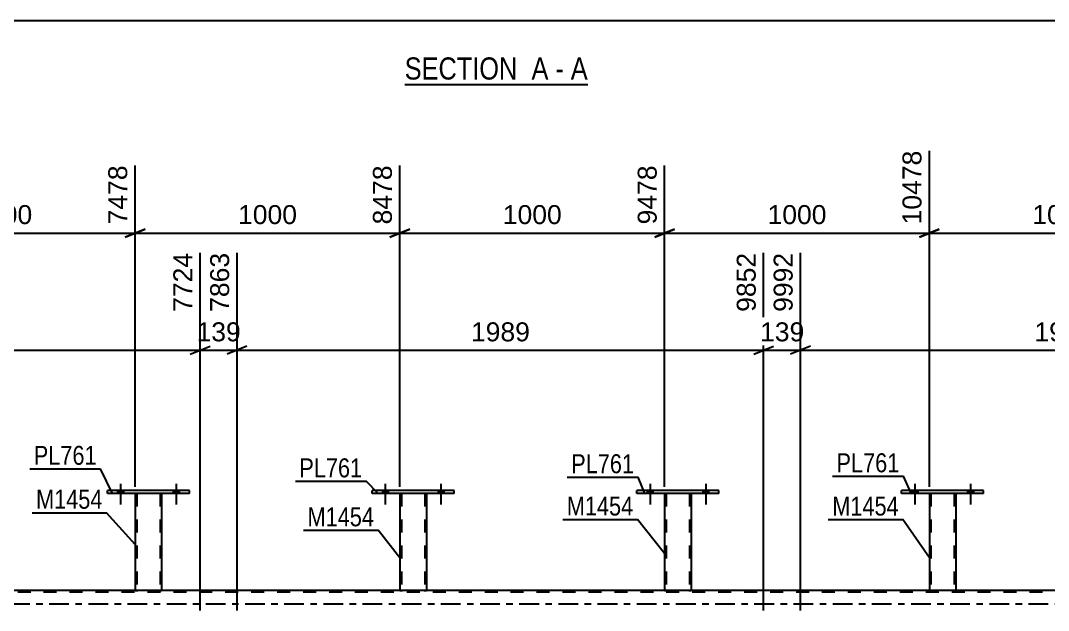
# Model space of a CAD drawing. Header units: millimetres. Extents: x -111 to 730, y -414 to 180.
# Drawn here: x 242.3 to 397.6, y -1 to 88 of the extents above; entities that cross this region are included whole.
import ezdxf

# ---------------------------------------------------------------- set-up
doc = ezdxf.new("R2010")
doc.units = ezdxf.units.MM
doc.linetypes.add('DXK_LINE_DOT2', pattern=[3.9198, 1.9599, -1.9599])
doc.linetypes.add('DXK_LINE_DOT3', pattern=[5.9187, 2.979, -0.9799, 0.9799, -0.9799])
doc.styles.add('Arial', font='ARIAL.TTF', dxfattribs={"height": 0.2})
doc.styles.add('Arial Narrow', font='ARIALN.TTF', dxfattribs={"height": 0.2})

# ---------------------------------------------------------------- blocks, each defined once
blk = doc.blocks.new('Unknown-717263172-12 - 4900')
at = {"color": 6, "linetype": 'Continuous'}
blk.add_line((300.31, 78.39), (327.96, 78.39), dxfattribs=at)
at = {"color": 0, "linetype": 'Continuous'}
for points in [[(318.42, 79.14), (318.42, 82.64), (300.31, 82.64), (300.31, 79.14)], [(322.03, 79.14), (322.03, 82.64), (319.47, 82.64), (319.47, 79.14)], [(324.35, 79.14), (324.35, 82.64), (323.08, 82.64), (323.08, 79.14)], [(327.96, 79.14), (327.96, 82.64), (325.4, 82.64), (325.4, 79.14)]]:
    blk.add_wipeout(points, dxfattribs=at)
at = {"color": 7, "linetype": 'Continuous', "style": 'Arial Narrow'}
for s, p in [('SECTION ', (300.31, 79.14)), ('A', (319.47, 79.14)), ('A', (325.4, 79.14)), ('-', (323.08, 79.14))]:
    blk.add_text(s, height=3.34, dxfattribs=at).set_placement(p)
blk = doc.blocks.new('Part-717263172-3253 - 2963')
at = {"color": 7, "linetype": 'DXK_LINE_DOT2'}
for p, q in [((259.58, 16.64), (259.58, 16.65)), ((259.58, 16.65), (259.58, 16.64)), ((259.58, 16.64), (259.58, 16.64)), ((259.61, 16.65), (259.58, 16.65)), ((259.58, 16.64), (259.61, 16.64)), ((259.72, 16.65), (259.61, 16.65)), ((259.61, 16.64), (259.72, 16.64)), ((259.87, 16.65), (259.72, 16.65)), ((259.72, 16.64), (259.87, 16.64)), ((259.82, 16.65), (259.82, 16.64)), ((259.82, 16.65), (259.82, 2)), ((259.84, 16.64), (259.82, 16.64)), ((259.82, 16.65), (259.84, 16.65)), ((259.84, 16.65), (259.89, 16.65)), ((259.89, 16.64), (259.84, 16.64)), ((263.28, 16.65), (259.87, 16.65)), ((263.28, 16.64), (259.87, 16.64)), ((259.89, 16.65), (259.97, 16.65)), ((263.19, 16.64), (259.89, 16.64)), ((263.27, 16.65), (259.97, 16.65)), ((263.27, 16.64), (263.19, 16.64)), ((263.27, 16.65), (263.32, 16.65)), ((263.32, 16.64), (263.27, 16.64)), ((263.44, 16.65), (263.28, 16.65)), ((263.28, 16.64), (263.44, 16.64)), ((263.34, 16.64), (263.32, 16.64)), ((263.32, 16.65), (263.34, 16.65)), ((263.34, 16.64), (263.34, 16.65)), ((263.34, 16.65), (263.34, 2)), ((263.54, 16.65), (263.44, 16.65)), ((263.44, 16.64), (263.54, 16.64)), ((263.54, 16.64), (263.58, 16.64)), ((263.58, 16.65), (263.54, 16.65)), ((263.58, 16.65), (263.58, 16.64)), ((263.58, 16.64), (263.58, 16.64)), ((263.58, 16.64), (263.58, 16.65)), ((259.58, 2), (259.61, 2)), ((259.61, 2), (259.72, 2)), ((259.72, 2), (259.87, 2)), ((259.84, 2), (259.82, 2)), ((259.82, 2), (259.84, 2)), ((259.89, 2), (259.84, 2)), ((259.84, 2), (259.87, 2)), ((263.28, 2), (259.87, 2)), ((259.87, 2), (259.89, 2)), ((263.19, 2), (259.89, 2)), ((259.89, 2), (259.97, 2)), ((263.27, 2), (259.97, 2)), ((263.27, 2), (263.19, 2)), ((263.32, 2), (263.27, 2)), ((263.27, 2), (263.32, 2)), ((263.28, 2), (263.44, 2)), ((263.34, 2), (263.32, 2)), ((263.32, 2), (263.34, 2)), ((263.44, 2), (263.54, 2)), ((263.54, 2), (263.58, 2))]:
    blk.add_line(p, q, dxfattribs=at)
at = {"color": 2, "linetype": 'Continuous'}
for p, q in [((259.58, 16.64), (259.58, 2)), ((263.58, 16.64), (263.58, 2)), ((259.61, 2), (259.58, 2)), ((259.72, 2), (259.61, 2)), ((259.87, 2), (259.72, 2)), ((263.28, 2), (259.87, 2)), ((263.44, 2), (263.28, 2)), ((263.54, 2), (263.44, 2)), ((263.58, 2), (263.54, 2))]:
    blk.add_line(p, q, dxfattribs=at)
blk = doc.blocks.new('Part-717263172-3183 - 2963')
at = {"color": 7, "linetype": 'DXK_LINE_DOT2'}
for p, q in [((379.58, 16.64), (379.58, 16.65)), ((379.58, 16.65), (379.58, 16.64)), ((379.58, 16.64), (379.58, 16.64)), ((379.61, 16.65), (379.58, 16.65)), ((379.58, 16.64), (379.61, 16.64)), ((379.72, 16.65), (379.61, 16.65)), ((379.61, 16.64), (379.72, 16.64)), ((379.87, 16.65), (379.72, 16.65)), ((379.72, 16.64), (379.87, 16.64)), ((379.82, 16.65), (379.82, 16.64)), ((379.82, 16.65), (379.82, 2)), ((379.84, 16.64), (379.82, 16.64)), ((379.82, 16.65), (379.84, 16.65)), ((379.89, 16.64), (379.84, 16.64)), ((379.84, 16.65), (379.89, 16.65)), ((383.28, 16.65), (379.87, 16.65)), ((383.28, 16.64), (379.87, 16.64)), ((379.89, 16.65), (379.97, 16.65)), ((383.19, 16.64), (379.89, 16.64)), ((383.27, 16.65), (379.97, 16.65)), ((383.27, 16.64), (383.19, 16.64)), ((383.32, 16.64), (383.27, 16.64)), ((383.27, 16.65), (383.32, 16.65)), ((383.44, 16.65), (383.28, 16.65)), ((383.28, 16.64), (383.44, 16.64)), ((383.34, 16.64), (383.32, 16.64)), ((383.32, 16.65), (383.34, 16.65)), ((383.34, 16.64), (383.34, 16.65)), ((383.34, 16.65), (383.34, 2)), ((383.54, 16.65), (383.44, 16.65)), ((383.44, 16.64), (383.54, 16.64)), ((383.54, 16.64), (383.58, 16.64)), ((383.58, 16.65), (383.54, 16.65)), ((383.58, 16.65), (383.58, 16.64)), ((383.58, 16.64), (383.58, 16.64)), ((383.58, 16.64), (383.58, 16.65)), ((379.58, 2), (379.61, 2)), ((379.61, 2), (379.72, 2)), ((379.72, 2), (379.87, 2)), ((379.84, 2), (379.82, 2)), ((379.82, 2), (379.84, 2)), ((379.89, 2), (379.84, 2)), ((379.84, 2), (379.89, 2)), ((383.28, 2), (379.87, 2)), ((383.19, 2), (379.89, 2)), ((379.89, 2), (379.97, 2)), ((383.32, 2), (379.97, 2)), ((383.27, 2), (383.19, 2)), ((383.32, 2), (383.27, 2)), ((383.28, 2), (383.44, 2)), ((383.34, 2), (383.32, 2)), ((383.32, 2), (383.34, 2)), ((383.44, 2), (383.54, 2)), ((383.54, 2), (383.58, 2))]:
    blk.add_line(p, q, dxfattribs=at)
at = {"color": 2, "linetype": 'Continuous'}
for p, q in [((379.58, 16.64), (379.58, 2)), ((383.58, 16.64), (383.58, 2)), ((379.61, 2), (379.58, 2)), ((379.72, 2), (379.61, 2)), ((379.87, 2), (379.72, 2)), ((383.28, 2), (379.87, 2)), ((383.44, 2), (383.28, 2)), ((383.54, 2), (383.44, 2)), ((383.58, 2), (383.54, 2))]:
    blk.add_line(p, q, dxfattribs=at)
blk = doc.blocks.new('Part-717263172-3198 - 2963')
at = {"color": 2, "linetype": 'Continuous'}
for p, q in [((335.38, 16.64), (335.38, 17.12)), ((347.78, 17.12), (335.38, 17.12)), ((347.78, 16.64), (347.78, 17.12)), ((347.78, 16.64), (335.38, 16.64))]:
    blk.add_line(p, q, dxfattribs=at)
blk = doc.blocks.new('Part-717263172-3203 - 2963')
at = {"color": 7, "linetype": 'DXK_LINE_DOT2'}
for p, q in [((339.58, 16.64), (339.58, 16.65)), ((339.58, 16.65), (339.58, 16.64)), ((339.58, 16.64), (339.58, 16.64)), ((339.61, 16.65), (339.58, 16.65)), ((339.58, 16.64), (339.61, 16.64)), ((339.72, 16.65), (339.61, 16.65)), ((339.61, 16.64), (339.72, 16.64)), ((339.87, 16.65), (339.72, 16.65)), ((339.72, 16.64), (339.87, 16.64)), ((339.82, 16.65), (339.82, 16.64)), ((339.82, 16.65), (339.82, 2)), ((339.83, 16.64), (339.82, 16.64)), ((339.82, 16.65), (339.83, 16.65)), ((339.89, 16.64), (339.83, 16.64)), ((339.83, 16.65), (339.89, 16.65)), ((343.28, 16.65), (339.87, 16.65)), ((343.28, 16.64), (339.87, 16.64)), ((339.89, 16.65), (339.96, 16.65)), ((343.19, 16.64), (339.89, 16.64)), ((343.26, 16.65), (339.96, 16.65)), ((343.26, 16.64), (343.19, 16.64)), ((343.32, 16.64), (343.26, 16.64)), ((343.26, 16.65), (343.32, 16.65)), ((343.43, 16.65), (343.28, 16.65)), ((343.28, 16.64), (343.43, 16.64)), ((343.34, 16.64), (343.32, 16.64)), ((343.32, 16.65), (343.34, 16.65)), ((343.34, 16.64), (343.34, 16.65)), ((343.34, 16.65), (343.34, 2)), ((343.54, 16.65), (343.43, 16.65)), ((343.43, 16.64), (343.54, 16.64)), ((343.54, 16.64), (343.58, 16.64)), ((343.58, 16.65), (343.54, 16.65)), ((343.58, 16.65), (343.58, 16.64)), ((343.58, 16.64), (343.58, 16.64)), ((343.58, 16.64), (343.58, 16.65)), ((339.58, 2), (339.61, 2)), ((339.61, 2), (339.72, 2)), ((339.72, 2), (339.87, 2)), ((339.83, 2), (339.82, 2)), ((339.82, 2), (339.83, 2)), ((339.89, 2), (339.83, 2)), ((339.83, 2), (339.87, 2)), ((343.28, 2), (339.87, 2)), ((339.87, 2), (339.89, 2)), ((343.19, 2), (339.89, 2)), ((339.89, 2), (339.96, 2)), ((343.26, 2), (339.96, 2)), ((343.26, 2), (343.19, 2)), ((343.32, 2), (343.26, 2)), ((343.26, 2), (343.32, 2)), ((343.28, 2), (343.43, 2)), ((343.34, 2), (343.32, 2)), ((343.32, 2), (343.34, 2)), ((343.43, 2), (343.54, 2)), ((343.54, 2), (343.58, 2))]:
    blk.add_line(p, q, dxfattribs=at)
at = {"color": 2, "linetype": 'Continuous'}
for p, q in [((339.58, 16.64), (339.58, 2)), ((343.58, 16.64), (343.58, 2)), ((339.61, 2), (339.58, 2)), ((339.72, 2), (339.61, 2)), ((339.87, 2), (339.72, 2)), ((343.28, 2), (339.87, 2)), ((343.43, 2), (343.28, 2)), ((343.54, 2), (343.43, 2)), ((343.58, 2), (343.54, 2))]:
    blk.add_line(p, q, dxfattribs=at)
blk = doc.blocks.new('Part-717263172-3208 - 2963')
at = {"color": 2, "linetype": 'Continuous'}
for p, q in [((295.38, 16.64), (295.38, 17.12)), ((307.78, 17.12), (295.38, 17.12)), ((307.78, 16.64), (307.78, 17.12)), ((307.78, 16.64), (295.38, 16.64))]:
    blk.add_line(p, q, dxfattribs=at)
blk = doc.blocks.new('Part-717263172-3213 - 2963')
at = {"color": 7, "linetype": 'DXK_LINE_DOT2'}
for p, q in [((299.58, 16.64), (299.58, 16.65)), ((299.58, 16.65), (299.58, 16.64)), ((299.58, 16.64), (299.58, 16.64)), ((299.61, 16.65), (299.58, 16.65)), ((299.58, 16.64), (299.61, 16.64)), ((299.72, 16.65), (299.61, 16.65)), ((299.61, 16.64), (299.72, 16.64)), ((299.87, 16.65), (299.72, 16.65)), ((299.72, 16.64), (299.87, 16.64)), ((299.82, 16.65), (299.82, 16.64)), ((299.82, 16.65), (299.82, 2)), ((299.83, 16.64), (299.82, 16.64)), ((299.82, 16.65), (299.83, 16.65)), ((299.83, 16.65), (299.89, 16.65)), ((299.89, 16.64), (299.83, 16.64)), ((303.28, 16.65), (299.87, 16.65)), ((303.28, 16.64), (299.87, 16.64)), ((299.89, 16.65), (299.96, 16.65)), ((303.19, 16.64), (299.89, 16.64)), ((303.27, 16.65), (299.96, 16.65)), ((303.27, 16.64), (303.19, 16.64)), ((303.27, 16.65), (303.32, 16.65)), ((303.32, 16.64), (303.27, 16.64)), ((303.44, 16.65), (303.28, 16.65)), ((303.28, 16.64), (303.44, 16.64)), ((303.34, 16.64), (303.32, 16.64)), ((303.32, 16.65), (303.34, 16.65)), ((303.34, 16.64), (303.34, 16.65)), ((303.34, 16.65), (303.34, 2)), ((303.54, 16.65), (303.44, 16.65)), ((303.44, 16.64), (303.54, 16.64)), ((303.54, 16.64), (303.58, 16.64)), ((303.58, 16.65), (303.54, 16.65)), ((303.58, 16.65), (303.58, 16.64)), ((303.58, 16.64), (303.58, 16.64)), ((303.58, 16.64), (303.58, 16.65)), ((299.58, 2), (299.61, 2)), ((299.61, 2), (299.72, 2)), ((299.72, 2), (299.87, 2)), ((299.83, 2), (299.82, 2)), ((299.82, 2), (299.83, 2)), ((299.89, 2), (299.83, 2)), ((299.83, 2), (299.87, 2)), ((303.28, 2), (299.87, 2)), ((299.87, 2), (299.89, 2)), ((303.19, 2), (299.89, 2)), ((299.89, 2), (299.96, 2)), ((303.27, 2), (299.96, 2)), ((303.27, 2), (303.19, 2)), ((303.32, 2), (303.27, 2)), ((303.27, 2), (303.32, 2)), ((303.28, 2), (303.44, 2)), ((303.34, 2), (303.32, 2)), ((303.32, 2), (303.34, 2)), ((303.44, 2), (303.54, 2)), ((303.54, 2), (303.58, 2))]:
    blk.add_line(p, q, dxfattribs=at)
at = {"color": 2, "linetype": 'Continuous'}
for p, q in [((299.58, 16.64), (299.58, 2)), ((303.58, 16.64), (303.58, 2)), ((299.61, 2), (299.58, 2)), ((299.72, 2), (299.61, 2)), ((299.87, 2), (299.72, 2)), ((303.28, 2), (299.87, 2)), ((303.44, 2), (303.28, 2)), ((303.54, 2), (303.44, 2)), ((303.58, 2), (303.54, 2))]:
    blk.add_line(p, q, dxfattribs=at)
blk = doc.blocks.new('Part-717263172-3218 - 2963')
at = {"color": 2, "linetype": 'Continuous'}
for p, q in [((255.38, 16.64), (255.38, 17.12)), ((267.78, 17.12), (255.38, 17.12)), ((267.78, 16.64), (267.78, 17.12)), ((267.78, 16.64), (255.38, 16.64))]:
    blk.add_line(p, q, dxfattribs=at)
blk = doc.blocks.new('Part-717263172-3248 - 2963')
at = {"color": 2, "linetype": 'Continuous'}
for p, q in [((375.38, 16.64), (375.38, 17.12)), ((387.78, 17.12), (375.38, 17.12)), ((387.78, 16.64), (387.78, 17.12)), ((387.78, 16.64), (375.38, 16.64))]:
    blk.add_line(p, q, dxfattribs=at)
blk = doc.blocks.new('Bolt-717263172-3454 - 2963')
at = {"linetype": 'Continuous'}
for points in [[(256.94, 16.64), (257.82, 16.64), (257.82, 17.12), (256.94, 17.12)], [(265.34, 16.64), (266.22, 16.64), (266.22, 17.12), (265.34, 17.12)]]:
    blk.add_hatch(color=1, dxfattribs=at).paths.add_polyline_path(points)
at = {"color": 1, "linetype": 'Continuous'}
for p, q in [((256.94, 17.12), (256.94, 16.64)), ((257.38, 18.12), (257.38, 15)), ((257.82, 17.12), (257.82, 16.64)), ((265.34, 17.12), (265.34, 16.64)), ((265.78, 18.12), (265.78, 15)), ((266.22, 17.12), (266.22, 16.64))]:
    blk.add_line(p, q, dxfattribs=at)
blk = doc.blocks.new('Part-717263172-3351 - 2963')
at = {"color": 7, "linetype": 'DXK_LINE_DOT2'}
for p, q in [((635.78, 1.76), (-39.54, 1.76)), ((263.58, 2), (259.58, 2)), ((303.58, 2), (299.58, 2)), ((343.58, 2), (339.58, 2)), ((383.58, 2), (379.58, 2))]:
    blk.add_line(p, q, dxfattribs=at)
at = {"color": 2, "linetype": 'Continuous'}
for p, q in [((259.58, 2), (223.58, 2)), ((299.58, 2), (263.58, 2)), ((339.58, 2), (303.58, 2)), ((379.58, 2), (343.58, 2)), ((419.58, 2), (383.58, 2))]:
    blk.add_line(p, q, dxfattribs=at)
at = {"color": 7, "linetype": 'DXK_LINE_DOT3'}
blk.add_line((-49.34, 0), (635.78, 0), dxfattribs=at)
blk = doc.blocks.new('Bolt-717263172-3448 - 2963')
at = {"linetype": 'Continuous'}
for points in [[(376.94, 16.64), (377.82, 16.64), (377.82, 17.12), (376.94, 17.12)], [(385.34, 16.64), (386.22, 16.64), (386.22, 17.12), (385.34, 17.12)]]:
    blk.add_hatch(color=1, dxfattribs=at).paths.add_polyline_path(points)
at = {"color": 1, "linetype": 'Continuous'}
for p, q in [((376.94, 17.12), (376.94, 16.64)), ((377.38, 18.12), (377.38, 15)), ((377.82, 17.12), (377.82, 16.64)), ((385.34, 17.12), (385.34, 16.64)), ((385.78, 18.12), (385.78, 15)), ((386.22, 17.12), (386.22, 16.64))]:
    blk.add_line(p, q, dxfattribs=at)
blk = doc.blocks.new('Bolt-717263172-3449 - 2963')
at = {"linetype": 'Continuous'}
for points in [[(376.94, 16.64), (377.82, 16.64), (377.82, 17.12), (376.94, 17.12)], [(385.34, 16.64), (386.22, 16.64), (386.22, 17.12), (385.34, 17.12)]]:
    blk.add_hatch(color=1, dxfattribs=at).paths.add_polyline_path(points)
at = {"color": 1, "linetype": 'Continuous'}
for p, q in [((376.94, 17.12), (376.94, 16.64)), ((377.38, 18.12), (377.38, 15)), ((377.82, 17.12), (377.82, 16.64)), ((385.34, 17.12), (385.34, 16.64)), ((385.78, 18.12), (385.78, 15)), ((386.22, 17.12), (386.22, 16.64))]:
    blk.add_line(p, q, dxfattribs=at)
blk = doc.blocks.new('Bolt-717263172-3450 - 2963')
at = {"linetype": 'Continuous'}
for points in [[(336.94, 16.64), (337.82, 16.64), (337.82, 17.12), (336.94, 17.12)], [(345.34, 16.64), (346.22, 16.64), (346.22, 17.12), (345.34, 17.12)]]:
    blk.add_hatch(color=1, dxfattribs=at).paths.add_polyline_path(points)
at = {"color": 1, "linetype": 'Continuous'}
for p, q in [((336.94, 17.12), (336.94, 16.64)), ((337.38, 18.12), (337.38, 15)), ((337.82, 17.12), (337.82, 16.64)), ((345.34, 17.12), (345.34, 16.64)), ((345.78, 18.12), (345.78, 15)), ((346.22, 17.12), (346.22, 16.64))]:
    blk.add_line(p, q, dxfattribs=at)
blk = doc.blocks.new('Bolt-717263172-3451 - 2963')
at = {"linetype": 'Continuous'}
for points in [[(336.94, 16.64), (337.82, 16.64), (337.82, 17.12), (336.94, 17.12)], [(345.34, 16.64), (346.22, 16.64), (346.22, 17.12), (345.34, 17.12)]]:
    blk.add_hatch(color=1, dxfattribs=at).paths.add_polyline_path(points)
at = {"color": 1, "linetype": 'Continuous'}
for p, q in [((336.94, 17.12), (336.94, 16.64)), ((337.38, 18.12), (337.38, 15)), ((337.82, 17.12), (337.82, 16.64)), ((345.34, 17.12), (345.34, 16.64)), ((345.78, 18.12), (345.78, 15)), ((346.22, 17.12), (346.22, 16.64))]:
    blk.add_line(p, q, dxfattribs=at)
blk = doc.blocks.new('Bolt-717263172-3452 - 2963')
at = {"linetype": 'Continuous'}
for points in [[(296.94, 16.64), (297.82, 16.64), (297.82, 17.12), (296.94, 17.12)], [(305.34, 16.64), (306.22, 16.64), (306.22, 17.12), (305.34, 17.12)]]:
    blk.add_hatch(color=1, dxfattribs=at).paths.add_polyline_path(points)
at = {"color": 1, "linetype": 'Continuous'}
for p, q in [((296.94, 17.12), (296.94, 16.64)), ((297.38, 18.12), (297.38, 15)), ((297.82, 17.12), (297.82, 16.64)), ((305.34, 17.12), (305.34, 16.64)), ((305.78, 18.12), (305.78, 15)), ((306.22, 17.12), (306.22, 16.64))]:
    blk.add_line(p, q, dxfattribs=at)
blk = doc.blocks.new('Bolt-717263172-3453 - 2963')
at = {"linetype": 'Continuous'}
for points in [[(296.94, 16.64), (297.82, 16.64), (297.82, 17.12), (296.94, 17.12)], [(305.34, 16.64), (306.22, 16.64), (306.22, 17.12), (305.34, 17.12)]]:
    blk.add_hatch(color=1, dxfattribs=at).paths.add_polyline_path(points)
at = {"color": 1, "linetype": 'Continuous'}
for p, q in [((296.94, 17.12), (296.94, 16.64)), ((297.38, 18.12), (297.38, 15)), ((297.82, 17.12), (297.82, 16.64)), ((305.34, 17.12), (305.34, 16.64)), ((305.78, 18.12), (305.78, 15)), ((306.22, 17.12), (306.22, 16.64))]:
    blk.add_line(p, q, dxfattribs=at)
blk = doc.blocks.new('Bolt-717263172-3455 - 2963')
at = {"linetype": 'Continuous'}
for points in [[(256.94, 16.64), (257.82, 16.64), (257.82, 17.12), (256.94, 17.12)], [(265.34, 16.64), (266.22, 16.64), (266.22, 17.12), (265.34, 17.12)]]:
    blk.add_hatch(color=1, dxfattribs=at).paths.add_polyline_path(points)
at = {"color": 1, "linetype": 'Continuous'}
for p, q in [((256.94, 17.12), (256.94, 16.64)), ((257.38, 18.12), (257.38, 15)), ((257.82, 17.12), (257.82, 16.64)), ((265.34, 17.12), (265.34, 16.64)), ((265.78, 18.12), (265.78, 15)), ((266.22, 17.12), (266.22, 16.64))]:
    blk.add_line(p, q, dxfattribs=at)
blk = doc.blocks.new('StraightDimension-717263172-15056 - 2963')
at = {"color": 7, "linetype": 'Continuous'}
for p, q in [((379.58, 17.64), (379.58, 68.38)), ((339.58, 17.64), (339.58, 66.16)), ((341.08, 56.57), (338.08, 55.37)), ((339.58, 55.97), (379.58, 55.97)), ((378.08, 55.37), (381.08, 56.57))]:
    blk.add_line(p, q, dxfattribs=at)
at = {"color": 0, "linetype": 'Continuous'}
blk.add_wipeout([(378.98, 68.98), (374.78, 68.98), (374.78, 56.67), (378.98, 56.67)], dxfattribs=at)
at = {"color": 0}
blk.add_wipeout([(364.62, 56.72), (364.62, 60.92), (354.53, 60.92), (354.53, 56.72)], dxfattribs=at)
at = {"color": 3, "linetype": 'Continuous', "style": 'Arial'}
blk.add_text('10478', height=2.865, rotation=90.0002, dxfattribs=at).set_placement((378.38, 57.27))
at = {"color": 3, "style": 'Arial'}
blk.add_text('1000', height=2.865, dxfattribs=at).set_placement((355.13, 57.32))
blk = doc.blocks.new('StraightDimension-717263172-4119 - 2963')
at = {"color": 7, "linetype": 'Continuous'}
for p, q in [((269.41, -1), (269.41, 52.97)), ((274.98, -1), (274.98, 52.97)), ((267.91, 37.67), (270.91, 38.87)), ((276.48, 38.87), (273.48, 37.67)), ((269.41, 38.27), (274.98, 38.27))]:
    blk.add_line(p, q, dxfattribs=at)
at = {"color": 0}
blk.add_wipeout([(276.13, 39.02), (276.13, 43.22), (268.26, 43.22), (268.26, 39.02)], dxfattribs=at)
at = {"color": 3, "style": 'Arial'}
blk.add_text('139', height=2.865, dxfattribs=at).set_placement((268.86, 39.62))
at = {"color": 0, "linetype": 'Continuous'}
blk.add_wipeout([(274.38, 53.57), (270.18, 53.57), (270.18, 43.47), (274.38, 43.47)], dxfattribs=at)
at = {"color": 3, "linetype": 'Continuous', "style": 'Arial'}
blk.add_text('7863', height=2.865, rotation=90.0002, dxfattribs=at).set_placement((273.78, 44.07))
blk = doc.blocks.new('StraightDimension-717263172-4141 - 2963')
at = {"color": 7, "linetype": 'Continuous'}
for p, q in [((274.98, -1), (274.98, 52.97)), ((354.54, -1), (354.54, 52.97)), ((276.48, 38.87), (273.48, 37.67)), ((353.04, 37.67), (356.04, 38.87)), ((274.98, 38.27), (354.54, 38.27))]:
    blk.add_line(p, q, dxfattribs=at)
at = {"color": 0, "linetype": 'Continuous'}
blk.add_wipeout([(353.94, 53.57), (349.74, 53.57), (349.74, 43.47), (353.94, 43.47)], dxfattribs=at)
at = {"color": 0}
blk.add_wipeout([(319.81, 39.02), (319.81, 43.22), (309.72, 43.22), (309.72, 39.02)], dxfattribs=at)
at = {"color": 3, "linetype": 'Continuous', "style": 'Arial'}
blk.add_text('9852', height=2.865, rotation=90.0002, dxfattribs=at).set_placement((353.34, 44.07))
at = {"color": 3, "style": 'Arial'}
blk.add_text('1989', height=2.865, dxfattribs=at).set_placement((310.32, 39.62))
blk = doc.blocks.new('StraightDimension-717263172-4163 - 2963')
at = {"color": 7, "linetype": 'Continuous'}
for p, q in [((354.54, -1), (354.54, 52.97)), ((360.12, -1), (360.12, 52.97)), ((353.04, 37.67), (356.04, 38.87)), ((361.62, 38.87), (358.62, 37.67)), ((354.54, 38.27), (360.12, 38.27))]:
    blk.add_line(p, q, dxfattribs=at)
at = {"color": 0}
blk.add_wipeout([(361.27, 39.02), (361.27, 43.22), (353.4, 43.22), (353.4, 39.02)], dxfattribs=at)
at = {"color": 3, "style": 'Arial'}
blk.add_text('139', height=2.865, dxfattribs=at).set_placement((354, 39.62))
at = {"color": 0, "linetype": 'Continuous'}
blk.add_wipeout([(359.52, 53.57), (355.32, 53.57), (355.32, 43.47), (359.52, 43.47)], dxfattribs=at)
at = {"color": 3, "linetype": 'Continuous', "style": 'Arial'}
blk.add_text('9992', height=2.865, rotation=90.0002, dxfattribs=at).set_placement((358.92, 44.07))
blk = doc.blocks.new('StraightDimension-717263172-4185 - 2963')
at = {"color": 7, "linetype": 'Continuous'}
for p, q in [((439.68, -1), (439.68, 55.19)), ((360.12, -1), (360.12, 52.97)), ((361.62, 38.87), (358.62, 37.67)), ((438.18, 37.67), (441.18, 38.87)), ((360.12, 38.27), (439.68, 38.27))]:
    blk.add_line(p, q, dxfattribs=at)
at = {"color": 0, "linetype": 'Continuous'}
blk.add_wipeout([(439.08, 55.79), (434.88, 55.79), (434.88, 43.47), (439.08, 43.47)], dxfattribs=at)
at = {"color": 0}
blk.add_wipeout([(404.95, 39.02), (404.95, 43.22), (394.85, 43.22), (394.85, 39.02)], dxfattribs=at)
at = {"color": 3, "linetype": 'Continuous', "style": 'Arial'}
blk.add_text('11981', height=2.865, rotation=90.0002, dxfattribs=at).set_placement((438.48, 44.07))
at = {"color": 3, "style": 'Arial'}
blk.add_text('1989', height=2.865, dxfattribs=at).set_placement((395.45, 39.62))
blk = doc.blocks.new('StraightDimension-717263172-15058 - 2963')
at = {"color": 7, "linetype": 'Continuous'}
for p, q in [((259.58, 17.64), (259.58, 66.16)), ((299.57, 17.64), (299.57, 66.16)), ((261.08, 56.57), (258.08, 55.37)), ((259.58, 55.97), (299.57, 55.97)), ((298.07, 55.37), (301.07, 56.57))]:
    blk.add_line(p, q, dxfattribs=at)
at = {"color": 0, "linetype": 'Continuous'}
blk.add_wipeout([(298.97, 66.76), (294.77, 66.76), (294.77, 56.67), (298.97, 56.67)], dxfattribs=at)
at = {"color": 0}
blk.add_wipeout([(284.62, 56.72), (284.62, 60.92), (274.53, 60.92), (274.53, 56.72)], dxfattribs=at)
at = {"color": 3, "linetype": 'Continuous', "style": 'Arial'}
blk.add_text('8478', height=2.865, rotation=90.0002, dxfattribs=at).set_placement((298.37, 57.27))
at = {"color": 3, "style": 'Arial'}
blk.add_text('1000', height=2.865, dxfattribs=at).set_placement((275.13, 57.32))
blk = doc.blocks.new('StraightDimension-717263172-15059 - 2963')
at = {"color": 7, "linetype": 'Continuous'}
for p, q in [((219.58, 17.64), (219.58, 66.16)), ((259.58, 17.64), (259.58, 66.16)), ((221.08, 56.57), (218.08, 55.37)), ((219.58, 55.97), (259.58, 55.97)), ((258.08, 55.37), (261.08, 56.57))]:
    blk.add_line(p, q, dxfattribs=at)
at = {"color": 0, "linetype": 'Continuous'}
blk.add_wipeout([(258.98, 66.76), (254.78, 66.76), (254.78, 56.67), (258.98, 56.67)], dxfattribs=at)
at = {"color": 0}
blk.add_wipeout([(244.63, 56.72), (244.63, 60.92), (234.53, 60.92), (234.53, 56.72)], dxfattribs=at)
at = {"color": 3, "linetype": 'Continuous', "style": 'Arial'}
blk.add_text('7478', height=2.865, rotation=90.0002, dxfattribs=at).set_placement((258.38, 57.27))
at = {"color": 3, "style": 'Arial'}
blk.add_text('1000', height=2.865, dxfattribs=at).set_placement((235.13, 57.32))
blk = doc.blocks.new('StraightDimension-717263172-4075 - 2963')
at = {"color": 7, "linetype": 'Continuous'}
for p, q in [((189.85, -1), (189.85, 52.97)), ((269.41, -1), (269.41, 52.97)), ((191.35, 38.87), (188.35, 37.67)), ((267.91, 37.67), (270.91, 38.87)), ((189.85, 38.27), (269.41, 38.27))]:
    blk.add_line(p, q, dxfattribs=at)
at = {"color": 0, "linetype": 'Continuous'}
blk.add_wipeout([(268.81, 53.57), (264.61, 53.57), (264.61, 43.47), (268.81, 43.47)], dxfattribs=at)
at = {"color": 0}
blk.add_wipeout([(234.68, 39.02), (234.68, 43.22), (224.58, 43.22), (224.58, 39.02)], dxfattribs=at)
at = {"color": 3, "linetype": 'Continuous', "style": 'Arial'}
blk.add_text('7724', height=2.865, rotation=90.0002, dxfattribs=at).set_placement((268.21, 44.07))
at = {"color": 3, "style": 'Arial'}
blk.add_text('1989', height=2.865, dxfattribs=at).set_placement((225.18, 39.62))
blk = doc.blocks.new('StraightDimension-717263172-15055 - 2963')
at = {"color": 7, "linetype": 'Continuous'}
for p, q in [((379.58, 17.64), (379.58, 68.38)), ((419.58, 17.64), (419.58, 68.38)), ((381.08, 56.57), (378.08, 55.37)), ((379.58, 55.97), (419.58, 55.97)), ((418.08, 55.37), (421.08, 56.57))]:
    blk.add_line(p, q, dxfattribs=at)
at = {"color": 0, "linetype": 'Continuous'}
blk.add_wipeout([(418.98, 68.98), (414.78, 68.98), (414.78, 56.67), (418.98, 56.67)], dxfattribs=at)
at = {"color": 0}
blk.add_wipeout([(404.62, 56.72), (404.62, 60.92), (394.53, 60.92), (394.53, 56.72)], dxfattribs=at)
at = {"color": 3, "linetype": 'Continuous', "style": 'Arial'}
blk.add_text('11478', height=2.865, rotation=90.0002, dxfattribs=at).set_placement((418.38, 57.27))
at = {"color": 3, "style": 'Arial'}
blk.add_text('1000', height=2.865, dxfattribs=at).set_placement((395.13, 57.32))
blk = doc.blocks.new('StraightDimension-717263172-15057 - 2963')
at = {"color": 7, "linetype": 'Continuous'}
for p, q in [((299.57, 17.64), (299.57, 66.16)), ((339.58, 17.64), (339.58, 66.16)), ((301.07, 56.57), (298.07, 55.37)), ((299.57, 55.97), (339.58, 55.97)), ((338.08, 55.37), (341.08, 56.57))]:
    blk.add_line(p, q, dxfattribs=at)
at = {"color": 0, "linetype": 'Continuous'}
blk.add_wipeout([(338.97, 66.76), (334.77, 66.76), (334.77, 56.67), (338.97, 56.67)], dxfattribs=at)
at = {"color": 0}
blk.add_wipeout([(324.62, 56.72), (324.62, 60.92), (314.53, 60.92), (314.53, 56.72)], dxfattribs=at)
at = {"color": 3, "linetype": 'Continuous', "style": 'Arial'}
blk.add_text('9478', height=2.865, rotation=90.0002, dxfattribs=at).set_placement((338.38, 57.27))
at = {"color": 3, "style": 'Arial'}
blk.add_text('1000', height=2.865, dxfattribs=at).set_placement((315.13, 57.32))
blk = doc.blocks.new('StraightDimension-717263172-6007 - 4900')
at = {"color": 7, "linetype": 'Continuous'}
blk.add_line((-40.18, 88.04), (670.27, 88.04), dxfattribs=at)
blk = doc.blocks.new('Mark-717263172-3199 - 2963')
at = {"color": 0}
blk.add_wipeout([(334.86, 13.33), (334.86, 16.33), (324.8, 16.33), (324.8, 13.33)], dxfattribs=at)
blk.add_wipeout([(334.86, 13.33), (334.86, 16.33), (324.8, 16.33), (324.8, 13.33)], dxfattribs=at)
at = {"color": 30, "linetype": 'Continuous'}
for p in [(324.2, 12.73), (339.58, 7.58)]:
    blk.add_line(p, (335.46, 12.73), dxfattribs=at)
at = {"color": 3, "style": 'Arial Narrow'}
blk.add_text('M1454', height=2.863, dxfattribs=at).set_placement((324.8, 13.33))
blk = doc.blocks.new('Mark-717263172-3179 - 2963')
at = {"color": 0}
blk.add_wipeout([(374.96, 13.32), (374.96, 16.32), (364.91, 16.32), (364.91, 13.32)], dxfattribs=at)
blk.add_wipeout([(374.96, 13.32), (374.96, 16.32), (364.91, 16.32), (364.91, 13.32)], dxfattribs=at)
at = {"color": 30, "linetype": 'Continuous'}
for p in [(364.31, 12.72), (379.58, 6.93)]:
    blk.add_line(p, (375.56, 12.72), dxfattribs=at)
at = {"color": 3, "style": 'Arial Narrow'}
blk.add_text('M1454', height=2.863, dxfattribs=at).set_placement((364.91, 13.32))
blk = doc.blocks.new('Mark-717263172-3194 - 2963')
at = {"color": 0}
blk.add_wipeout([(334.97, 19.71), (334.97, 22.71), (325.47, 22.71), (325.47, 19.71)], dxfattribs=at)
blk.add_wipeout([(334.97, 19.71), (334.97, 22.71), (325.47, 22.71), (325.47, 19.71)], dxfattribs=at)
at = {"color": 30, "linetype": 'Continuous'}
for p in [(324.87, 19.11), (336.58, 16.65)]:
    blk.add_line(p, (335.57, 19.11), dxfattribs=at)
at = {"color": 3, "style": 'Arial Narrow'}
blk.add_text('PL761', height=2.863, dxfattribs=at).set_placement((325.47, 19.71))
blk = doc.blocks.new('Mark-717263172-3204 - 2963')
at = {"color": 0}
blk.add_wipeout([(293.89, 19.09), (293.89, 22.09), (284.39, 22.09), (284.39, 19.09)], dxfattribs=at)
blk.add_wipeout([(293.89, 19.09), (293.89, 22.09), (284.39, 22.09), (284.39, 19.09)], dxfattribs=at)
at = {"color": 30, "linetype": 'Continuous'}
for p in [(283.79, 18.49), (296.32, 16.64)]:
    blk.add_line(p, (294.49, 18.49), dxfattribs=at)
at = {"color": 3, "style": 'Arial Narrow'}
blk.add_text('PL761', height=2.863, dxfattribs=at).set_placement((284.39, 19.09))
blk = doc.blocks.new('Mark-717263172-3209 - 2963')
at = {"color": 0}
blk.add_wipeout([(295.68, 11.7), (295.68, 14.7), (285.63, 14.7), (285.63, 11.7)], dxfattribs=at)
blk.add_wipeout([(295.68, 11.7), (295.68, 14.7), (285.63, 14.7), (285.63, 11.7)], dxfattribs=at)
at = {"color": 30, "linetype": 'Continuous'}
for p in [(285.03, 11.1), (299.73, 6.74)]:
    blk.add_line(p, (296.28, 11.1), dxfattribs=at)
at = {"color": 3, "style": 'Arial Narrow'}
blk.add_text('M1454', height=2.863, dxfattribs=at).set_placement((285.63, 11.7))
blk = doc.blocks.new('Mark-717263172-3214 - 2963')
at = {"color": 0}
blk.add_wipeout([(253.77, 20.98), (253.77, 23.98), (244.27, 23.98), (244.27, 20.98)], dxfattribs=at)
blk.add_wipeout([(253.77, 20.98), (253.77, 23.98), (244.27, 23.98), (244.27, 20.98)], dxfattribs=at)
at = {"color": 30, "linetype": 'Continuous'}
for p in [(243.67, 20.38), (256.17, 16.64)]:
    blk.add_line(p, (254.37, 20.38), dxfattribs=at)
at = {"color": 3, "style": 'Arial Narrow'}
blk.add_text('PL761', height=2.863, dxfattribs=at).set_placement((244.27, 20.98))
blk = doc.blocks.new('Mark-717263172-3244 - 2963')
at = {"color": 0}
blk.add_wipeout([(375.05, 19.85), (375.05, 22.85), (365.55, 22.85), (365.55, 19.85)], dxfattribs=at)
blk.add_wipeout([(375.05, 19.85), (375.05, 22.85), (365.55, 22.85), (365.55, 19.85)], dxfattribs=at)
at = {"color": 30, "linetype": 'Continuous'}
for p in [(364.95, 19.25), (376.79, 16.81)]:
    blk.add_line(p, (375.65, 19.25), dxfattribs=at)
at = {"color": 3, "style": 'Arial Narrow'}
blk.add_text('PL761', height=2.863, dxfattribs=at).set_placement((365.55, 19.85))
blk = doc.blocks.new('Mark-717263172-3249 - 2963')
at = {"color": 0}
blk.add_wipeout([(254.66, 14.35), (254.66, 17.35), (244.61, 17.35), (244.61, 14.35)], dxfattribs=at)
blk.add_wipeout([(254.66, 14.35), (254.66, 17.35), (244.61, 17.35), (244.61, 14.35)], dxfattribs=at)
at = {"color": 30, "linetype": 'Continuous'}
for p in [(244.01, 13.75), (259.58, 8.93)]:
    blk.add_line(p, (255.26, 13.75), dxfattribs=at)
at = {"color": 3, "style": 'Arial Narrow'}
blk.add_text('M1454', height=2.863, dxfattribs=at).set_placement((244.61, 14.35))

msp = doc.modelspace()

# ---------------------------------------------------------------- block references
for name in ['StraightDimension-717263172-6007 - 4900', 'Unknown-717263172-12 - 4900', 'Part-717263172-3218 - 2963', 'Bolt-717263172-3454 - 2963', 'Bolt-717263172-3455 - 2963', 'Part-717263172-3208 - 2963', 'Bolt-717263172-3452 - 2963', 'Bolt-717263172-3453 - 2963', 'Part-717263172-3198 - 2963', 'Bolt-717263172-3450 - 2963', 'Bolt-717263172-3451 - 2963', 'Part-717263172-3248 - 2963', 'Bolt-717263172-3448 - 2963', 'Bolt-717263172-3449 - 2963', 'Part-717263172-3253 - 2963', 'Part-717263172-3213 - 2963', 'Part-717263172-3203 - 2963', 'Part-717263172-3183 - 2963', 'Part-717263172-3351 - 2963']:
    msp.add_blockref(name, (0, 0))

# ---------------------------------------------------------------- next in the draw order: block references
for name in ['StraightDimension-717263172-15056 - 2963', 'StraightDimension-717263172-4119 - 2963']:
    msp.add_blockref(name, (0, 0))

# ---------------------------------------------------------------- next in the draw order: block references
msp.add_blockref('StraightDimension-717263172-4141 - 2963', (0, 0))

# ---------------------------------------------------------------- next in the draw order: block references
for name in ['StraightDimension-717263172-15058 - 2963', 'StraightDimension-717263172-4163 - 2963', 'Mark-717263172-3199 - 2963', 'Mark-717263172-3209 - 2963']:
    msp.add_blockref(name, (0, 0))

# ---------------------------------------------------------------- next in the draw order: block references
for name in ['StraightDimension-717263172-15059 - 2963', 'StraightDimension-717263172-15057 - 2963', 'StraightDimension-717263172-4185 - 2963', 'Mark-717263172-3204 - 2963']:
    msp.add_blockref(name, (0, 0))

# ---------------------------------------------------------------- next in the draw order: block references
for name in ['StraightDimension-717263172-15055 - 2963', 'StraightDimension-717263172-4075 - 2963', 'Mark-717263172-3194 - 2963', 'Mark-717263172-3179 - 2963']:
    msp.add_blockref(name, (0, 0))

# ---------------------------------------------------------------- next in the draw order: block references
for name in ['Mark-717263172-3214 - 2963', 'Mark-717263172-3244 - 2963']:
    msp.add_blockref(name, (0, 0))

# ---------------------------------------------------------------- next in the draw order: block references
msp.add_blockref('Mark-717263172-3249 - 2963', (0, 0))

doc.saveas('drawing.dxf')
